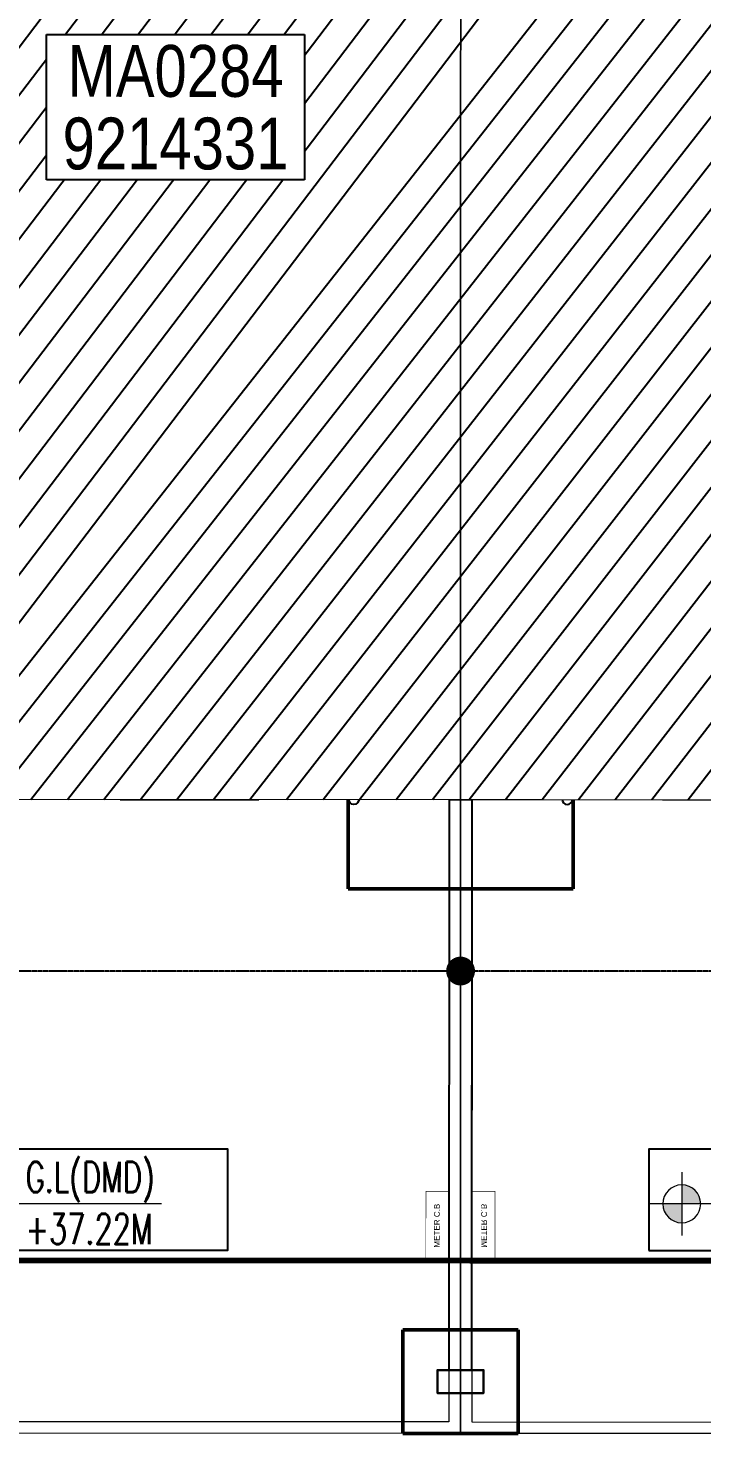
# Model space of a CAD drawing. Header units: centimetres. Extents: x -6122352 to 7132207, y -1694241 to 1947892.
# Drawn here: x 182369 to 188210, y -132486 to -120289 of the extents above; entities that cross this region are included whole.
import ezdxf
from ezdxf.enums import TextEntityAlignment as Align

# ---------------------------------------------------------------- set-up
doc = ezdxf.new("R2010")
doc.units = ezdxf.units.CM
doc.header["$MEASUREMENT"] = 0
for name, pattern in [('2. HG-ST XR COL 3A (5V 7V 9V 11V - GF (4M & 5D-E)$0$HIDDEN', [0.375, 0.25, -0.125]), ('DASHED2', [0.375, 0.25, -0.125]), ('XR-AR-END-SETTING OUT PLAN$0$23261-XR-AR-SI-GF$0$HIDDEN', [0.375, 0.25, -0.125]), ('XR-AR-MID-SETTING OUT FOR MASTER$0$23585-XR-AR-MID-GROUND FLOOR$0$23261-XR-AR-SI-GF$0$HIDDEN', [0.375, 0.25, -0.125]), ('XR-AR-MID-SETTING OUT FOR MASTER$0$23585-XR-AR-MID-GROUND FLOOR$0$945-4P-1-101-GROUND FLOOR PLAN$0$XR-MIDDLE-GROUND FLOOR PLAN$0$HIDDEN2', [0.1875, 0.125, -0.0625])]:
    doc.linetypes.add(name, pattern=pattern)
for name, color, linetype in [('00-MI-DIM', 7, 'Continuous'), ('23585-XR-AR-BOUNDARY WALLS AND SETBACKS$0$setback', 7, 'XR-AR-END-SETTING OUT PLAN$0$23261-XR-AR-SI-GF$0$HIDDEN'), ('@MI-REF LAYER', 7, 'Continuous'), ('B_TH_8', 7, 'Continuous'), ('XR-AR-MID-SETTING OUT FOR MASTER$0$23585-XR-AR-MID-GROUND FLOOR$0$A-Flor-Strs', 1, 'Continuous'), ('XR-AR-MID-SETTING OUT FOR MASTER$0$23585-XR-AR-MID-GROUND FLOOR$0$GS-HATCH-FLOOR TILE', 251, 'Continuous'), ('XREF1$0$S-LEVELS', 2, 'Continuous'), ('XREF1$0$TYPICAL NEW PROFILE', 3, 'Continuous')]:
    doc.layers.add(name, color=color, linetype=linetype)
doc.layers.add('08-Compound Wall-4', color=7, linetype='Continuous', lineweight=25, true_color=0xff4405)
for name, color, linetype, lineweight in [('23585-XR-AR-DAMAC PLOT LIMITS$0$1-Mid units', 41, 'Continuous', 5), ('23585-XR-AR-MID-ANNO-GF$0$945-4P-1-101-GROUND FLOOR PLAN$0$XR-MIDDLE-GROUND FLOOR PLAN$0$XR-MIDDLE-GROUND FLOOR PLAN$0$-DR-RW', 6, 'Continuous', 5), ('23585-XR-AR-MID-ANNO-GF$0$945-4P-1-101-GROUND FLOOR PLAN$0$XR-MIDDLE-GROUND FLOOR PLAN$0$XR-MIDDLE-GROUND FLOOR PLAN$0$S-ANNO-TXT', 3, 'Continuous', 25), ('@ Foundations', 4, 'DASHED2', 50), ('A-ANNO-TEXT', 3, 'Continuous', 25), ('XR-AR-MID-SETTING OUT FOR MASTER$0$23585-XR-AR-MID-GROUND FLOOR$0$$A-GLAZ-WNDO', 232, 'Continuous', 9), ('XR-AR-MID-SETTING OUT FOR MASTER$0$23585-XR-AR-MID-GROUND FLOOR$0$A-DOOR-FULL', 1, 'Continuous', 9), ('XR-AR-MID-SETTING OUT FOR MASTER$0$23585-XR-AR-MID-GROUND FLOOR$0$A-EQUP-KITN-PLAN', 202, 'Continuous', 9), ('XR-AR-MID-SETTING OUT FOR MASTER$0$23585-XR-AR-MID-GROUND FLOOR$0$A-FLOR-OVHD', 9, 'XR-AR-MID-SETTING OUT FOR MASTER$0$23585-XR-AR-MID-GROUND FLOOR$0$23261-XR-AR-SI-GF$0$HIDDEN', 15), ('XR-AR-MID-SETTING OUT FOR MASTER$0$23585-XR-AR-MID-GROUND FLOOR$0$A-FLOR-PATT', 8, 'Continuous', 5), ('XR-AR-MID-SETTING OUT FOR MASTER$0$23585-XR-AR-MID-GROUND FLOOR$0$A-GLAZ-SILL', 8, 'Continuous', 5), ('XR-AR-MID-SETTING OUT FOR MASTER$0$23585-XR-AR-MID-GROUND FLOOR$0$A-GLAZ-WNDO', 232, 'Continuous', 9), ('XR-AR-MID-SETTING OUT FOR MASTER$0$23585-XR-AR-MID-GROUND FLOOR$0$A-WALL', 7, 'Continuous', 30), ('XR-AR-MID-SETTING OUT FOR MASTER$0$23585-XR-AR-MID-GROUND FLOOR$0$S-COLS', 51, 'Continuous', 40), ('XREF1$0$36-TAGLVL', 23, 'Continuous', 9)]:
    doc.layers.add(name, color=color, linetype=linetype, lineweight=lineweight)
doc.styles.add('23585-XR-AR-MID-ANNO-GF$0$SDC-TEXT', font='arial.ttf')
doc.styles.add('Xref group 33-41$0$Overall SOP Plan$0$LAC-609-NG10-1-XREF-GRID-125SC$0$GRID-DIM-NO', font='arial.ttf', dxfattribs={"width": 0.8})
doc.styles.add('XREF1$0$DLT_TEXT', font='romans.shx', dxfattribs={"width": 0.7})

# ---------------------------------------------------------------- blocks, each defined once
blk = doc.blocks.new('23585-XR-AR-BOUNDARY WALLS AND SETBACKS')
at = {"layer": '23585-XR-AR-BOUNDARY WALLS AND SETBACKS$0$setback', "ltscale": 40, "const_width": 0.05}
blk.add_lwpolyline([(496622.2089072186, 2768954.585300844), (496607.8314875885, 2768967.758914647), (496603.6765869833, 2768963.224389371), (496599.6231525759, 2768958.800751822), (496595.5697982174, 2768954.377001632), (496591.5163982162, 2768949.953201632), (496587.4629982173, 2768945.529401632), (496583.4095982172, 2768941.105601632), (496579.3561982168, 2768936.681801632), (496575.3025484073, 2768932.257947273), (496571.2491525767, 2768927.834351821), (496567.0930137162, 2768923.298279969), (496581.4700765952, 2768910.12437026), (496585.6265524817, 2768914.66065092), (496589.6799508891, 2768919.084449183), (496593.73335089, 2768923.508249182), (496597.7867508893, 2768927.932049183), (496601.8401508902, 2768932.355849182), (496605.8937747513, 2768936.779475226), (496609.94715089, 2768941.203249183), (496614.0005508893, 2768945.627049183), (496618.0539508902, 2768950.050849183)], close=True, dxfattribs=at)
blk = doc.blocks.new('A$C9d9485f6')
at = {"layer": 'A-ANNO-TEXT', "rotation": 312.4881850805905}
blk.add_blockref('23585-XR-AR-BOUNDARY WALLS AND SETBACKS', (-2377088.534775567, -1504219.252137818), dxfattribs=at)
blk = doc.blocks.new('23585-XR-AR-DAMAC PLOT LIMITS')
at = {"layer": '23585-XR-AR-DAMAC PLOT LIMITS$0$1-Mid units', "color": 251, "true_color": 0x636466}
for points in [[(496597.4112999998, 2768960.827500001), (496601.4647000004, 2768965.2511), (496619.1599000003, 2768949.0375), (496615.1064999998, 2768944.613700001)], [(496593.3579000002, 2768956.4037), (496597.4112999998, 2768960.827500001), (496615.1064999998, 2768944.613700001), (496611.0531000001, 2768940.1899)]]:
    blk.add_lwpolyline(points, close=True, dxfattribs=at)
blk = doc.blocks.new('A$Cf093b529')
at = {"layer": 'A-ANNO-TEXT'}
blk.add_blockref('23585-XR-AR-DAMAC PLOT LIMITS', (-495391.9901121984, -2768603.441896566), dxfattribs=at)
blk = doc.blocks.new('A$C626fc766')
at = {"color": 1, "true_color": 0xeb0000, "const_width": 0.003, "elevation": -6.17216293373952e-09}
blk.add_lwpolyline([(57.15263062110171, 0.000134600792080164), (51.15262578800321, 0.000101007055491209), (45.15262095443904, 6.741238757967949e-05), (39.1526161218062, 3.381865099072456e-05), (33.15262363292277, 0.0002827958669513464), (27.15261879982427, 0.0002492028288543224), (21.15261396626011, 0.0002156072296202183), (15.1526091331616, 0.0001820139586925507), (9.152604299597442, 0.0001484188251197338), (0, 0.0001115526538342237), (0.000430768821388483, 24.00010619545355), (9.152617381419986, 24.00030286540277), (15.15247475588694, 24.00020134728402), (21.1526147024706, 24.0000874819234), (27.15261953696609, 24.00012107659131), (33.15262436913326, 24.00015467009507), (39.15262920316309, 24.00018826546147), (45.15263403579593, 24.00022185896523), (51.15263886982575, 24.00025545433164), (57.15249624382704, 24.00015393341891), (66.30269249947742, 24.00015444681048), (66.30267941812053, 0)], close=True, dxfattribs=at)
blk = doc.blocks.new('_Dot')
at = {"color": 0, "linetype": 'ByBlock', "lineweight": -2}
blk.add_line((-0.5, 0), (-1, 0), dxfattribs=at)
at = {"color": 0, "linetype": 'ByBlock', "const_width": 0.5}
blk.add_lwpolyline([(-0.25, 0, 1), (0.25, 0, 1)], format="xyb", close=True, dxfattribs=at)
blk = doc.blocks.new('XREF1$0$LVL  ATTR')
at = {"color": 7}
blk.add_wipeout([(-0.33727806633866564, 0.38352486299273547), (1.8973092599409713, 0.38352486299273547), (1.8973092599409713, -0.45047952129880775), (-0.33727806633866564, -0.4504795212988073)], dxfattribs=at)
at = {"layer": 'XREF1$0$36-TAGLVL', "extrusion": (-4.888139810645865e-07, 1.406522031717416e-17, 0.9999999999998805)}
h = blk.add_hatch(color=252, dxfattribs=at)
h.paths.add_polyline_path([(-0.06536514837319736, 0.1562500046566129, 0.4142135623730951), (-0.2216151483731973, 4.656612873077392e-09), (-0.06536514837319736, 4.656612873077392e-09)])
h.paths.add_polyline_path([(0.09088485162680264, 4.656612873077392e-09), (-0.06536514837319736, 4.656612873077392e-09), (-0.06536514837319736, -0.1562499953433871, 0.4142135623730951)])
at = {"layer": 'XREF1$0$36-TAGLVL', "extrusion": (-4.888139810645865e-07, 1.406522031717408e-17, 0.9999999999998805)}
for p, q in [((-0.06536515014719235, -0.2604166821887048), (-0.06536515014719235, 0.2604166511446238)), ((1.351057254982072, -1.396983861923218e-08, 5.262988010916589e-07), (-0.3253053234689158, -1.396983861923218e-08, -1.018362459642307e-07))]:
    blk.add_line(p, q, dxfattribs=at)
blk.add_circle((-0.06536514830387681, -4.494034574497252e-25, 3.195139836529895e-08), 0.15625, dxfattribs=at)
at = {"layer": 'XREF1$0$S-LEVELS', "color": 1}
blk.add_lwpolyline([(-0.3372780663386656, 0.3835248629927364), (1.897309259940972, 0.3835248629927364), (1.897309259940972, -0.4504795212988069), (-0.3372780663386656, -0.4504795212988069)], close=True, dxfattribs=at)
at = {"layer": 'XREF1$0$TYPICAL NEW PROFILE', "color": 3, "style": 'XREF1$0$DLT_TEXT', "width": 0.7}
for tag, p in [('+0.00M', (0.2413431143818681, 0.067100426539497, -0.0001437184612911057)), ('S.S.L', (0.2413431143818681, -0.3452672204089993, -0.0001437184612911057))]:
    blk.add_attdef(tag, p, '', height=0.2500000000000001, dxfattribs=at)
blk = doc.blocks.new('A$Cbcaed180')
at = {"color": 1, "true_color": 0xeb0000, "const_width": 0.003, "elevation": -6.17216293373952e-09}
blk.add_lwpolyline([(57.15263062110171, 0.7364739454351366), (51.15262578800321, 0.7364403521642089), (45.15262095443904, 0.7364067570306361), (39.1526161218062, 0.7363731632940471), (33.15262363292277, 0.7366221407428384), (27.15261879982427, 0.7365885474719107), (21.15261396626011, 0.7365549518726766), (15.1526091331616, 0.7365213586017489), (9.152604299597442, 0.7364877634681761), (0, 0.7364508975297213), (0.000430768821388483, 24.73644554009661), (9.152617381419986, 24.73664221027866), (15.15247475588694, 24.73654069192708), (21.1526147024706, 24.73642682656646), (27.15261953696609, 24.73646042123437), (33.15262436913326, 24.73649401497096), (39.15262920316309, 24.73652761010453), (45.15263403579593, 24.73656120384112), (51.15263886982575, 24.73659479897469), (57.15249624382704, 24.73649327876046), (66.30269249947742, 24.7364937919192), (66.30267941812053, 0.7363393446430564)], close=True, dxfattribs=at)
blk = doc.blocks.new('XR-AR-MID-SETTING OUT FOR MASTER$0$23585-XR-AR-MID-GROUND FLOOR$0$945-4P-1-101-GROUND FLOOR PLAN$0$XR-MIDDLE-CAR PARK HATCH')
at = {"layer": 'XR-AR-MID-SETTING OUT FOR MASTER$0$23585-XR-AR-MID-GROUND FLOOR$0$A-FLOR-PATT'}
blk.add_lwpolyline([(9250.002853021142, 100.0129149327577), (9249.99679574091, 5500.000000009181), (15050.00005108526, 5502.664669244065), (15050.00005108526, 100.450321876061)], close=True, dxfattribs=at)
blk = doc.blocks.new('*U27')
for points in [[(91, -5.684341886080801e-14), (41, -5.684341886080801e-14), (41, 1021), (91, 1021)], [(0, 0), (38, -5.684341886080801e-14), (38, -50), (50, -50), (50, -249.9999019090924), (0, -249.9999019090924)], [(1100, 2.842170943040401e-14), (1062, -2.842170943040401e-14), (1062, -49.99999999999997), (1050, -49.99999999999997), (1050, -249.9999019090924), (1100, -249.9999019090924)]]:
    blk.add_lwpolyline(points, close=True)
at = {"color": 8, "linetype": 'XR-AR-MID-SETTING OUT FOR MASTER$0$23585-XR-AR-MID-GROUND FLOOR$0$945-4P-1-101-GROUND FLOOR PLAN$0$XR-MIDDLE-GROUND FLOOR PLAN$0$HIDDEN2'}
blk.add_arc((41, -5.684341886080801e-14), 1021, 1.594950045944486e-15, 90, dxfattribs=at)
at = {"layer": 'XR-AR-MID-SETTING OUT FOR MASTER$0$23585-XR-AR-MID-GROUND FLOOR$0$A-GLAZ-SILL', "linetype": 'XR-AR-MID-SETTING OUT FOR MASTER$0$23585-XR-AR-MID-GROUND FLOOR$0$945-4P-1-101-GROUND FLOOR PLAN$0$XR-MIDDLE-GROUND FLOOR PLAN$0$HIDDEN2', "ltscale": 3}
blk.add_lwpolyline([(0, 0), (1100, 0), (1100, -249.9999019090924), (0, -249.9999019090924)], close=True, dxfattribs=at)
blk = doc.blocks.new('XR-AR-MID-SETTING OUT FOR MASTER$0$23585-XR-AR-MID-GROUND FLOOR$0$945-4P-1-101-GROUND FLOOR PLAN$0$XR-MIDDLE-GROUND FLOOR PLAN$0$A$C69996ABC')
at = {"layer": 'XR-AR-MID-SETTING OUT FOR MASTER$0$23585-XR-AR-MID-GROUND FLOOR$0$A-FLOR-OVHD', "linetype": 'XR-AR-MID-SETTING OUT FOR MASTER$0$23585-XR-AR-MID-GROUND FLOOR$0$945-4P-1-101-GROUND FLOOR PLAN$0$XR-MIDDLE-GROUND FLOOR PLAN$0$HIDDEN2', "ltscale": 5}
for p, q in [((-1.567610912189821e-07, 0.8999993633871721), (0.09999984323878941, 0.8999992964713464)), ((-1.567610912189821e-07, 0.8999993633871721), (-1.567612066821766e-07, -6.366128229018386e-07)), ((-1.567612066821766e-07, -6.366128229018386e-07), (0.09999984323878763, -7.035294533608294e-07))]:
    blk.add_line(p, q, dxfattribs=at)
blk.add_lwpolyline([(0.09999984323878763, 0.8499993633871732), (0.2499998432387915, 0.4499993633871799), (0.1000013713221097, 0.04999936338717248)], dxfattribs=at)
at = {"layer": 'XR-AR-MID-SETTING OUT FOR MASTER$0$23585-XR-AR-MID-GROUND FLOOR$0$A-GLAZ-WNDO'}
for p, q in [((0.09999984323878763, 0.8499993633871732), (0.09999984323878763, 0.8999993633871703)), ((0.09999984323878941, 0.8999993633871721), (0.09999984323878763, -6.366128264545523e-07)), ((0.2499998432387809, 0.8999993633871703), (0.2499998432387809, 0.8499993633871732)), ((0.2499998432387809, 0.8499993633871732), (0.09999984323878763, 0.8499993633871732)), ((0.2499998432387809, 0.8499993633871732), (0.2499998432387809, 0.04999936338717248)), ((0.09999984323878763, -6.366128246781955e-07), (0.09999984323878763, 0.04999936338717248)), ((0.09999984323878763, 0.04999936338717248), (0.2499998432387809, 0.04999936338717248)), ((0.249999843238875, -6.366128388890502e-07), (0.249999843238875, 0.04999936338715827))]:
    blk.add_line(p, q, dxfattribs=at)
for points in [[(0.2499986387444419, 0.8999993968456259), (0.0999998435430971, 0.8999992964713464)], [(0.09999984323878763, -7.035294533608294e-07), (0.2499998432388448, -6.366128317836228e-07)]]:
    blk.add_lwpolyline(points, dxfattribs=at)
blk.add_lwpolyline([(0.2499998432387951, 0.8499993633871732), (0.2499998432387933, 0.04999936338717248), (0.1999998432387962, 0.04999936338717248), (0.1999998432387962, 0.8499993633871732)], close=True, dxfattribs=at)
blk = doc.blocks.new('XR-AR-MID-SETTING OUT FOR MASTER$0$23585-XR-AR-MID-GROUND FLOOR$0$945-4P-1-101-GROUND FLOOR PLAN$0$XR-MIDDLE-GROUND FLOOR PLAN$0$A$C70344426')
at = {"layer": 'XR-AR-MID-SETTING OUT FOR MASTER$0$23585-XR-AR-MID-GROUND FLOOR$0$A-GLAZ-SILL'}
blk.add_line((0.2499999770719823, 2.649999396845162), (0.2499999770722034, -6.03154830969288e-07), dxfattribs=at)
at = {"layer": 'XR-AR-MID-SETTING OUT FOR MASTER$0$23585-XR-AR-MID-GROUND FLOOR$0$A-GLAZ-WNDO'}
for p, q in [((-2.292779743839901e-08, 2.649999396845162), (-2.292779743839901e-08, 2.599999396845165)), ((-2.292779743839901e-08, 2.649999396845162), (0.2499999770719823, 2.649999396845162)), ((-2.292779743839901e-08, 2.599999396845165), (0.14999997707221, 2.599999396845165)), ((0.14999997707221, 2.599999396845165), (0.14999997707221, 2.649999396845162)), ((0.14999997707221, 2.599999396845165), (0.1499999770722091, -6.031548327456449e-07)), ((-2.29277832275443e-08, 1.799999396845166), (-2.29277832275443e-08, 1.749999396845167)), ((0.14999997707221, 1.799999396845166), (-2.29277832275443e-08, 1.799999396845166)), ((-2.29277832275443e-08, 1.749999396845167), (0.14999997707221, 1.749999396845167)), ((0.14999997707221, 1.749999396845167), (0.14999997707221, 1.799999396845166)), ((-2.29277832275443e-08, 0.8999993968451641), (-2.292778233936588e-08, 0.8499993968451669)), ((0.14999997707221, 0.8999993968451641), (-2.29277832275443e-08, 0.8999993968451641)), ((0.14999997707221, 0.8499993968451669), (0.14999997707221, 0.8999993968451641)), ((-2.292778233936588e-08, 0.8499993968451669), (0.14999997707221, 0.8499993968451669)), ((-2.292778233936588e-08, 0.8499993968451669), (-2.292778233936588e-08, 0.04999939684516619)), ((0.1499999770722091, 0.04999939684516619), (-2.292778233936588e-08, 0.04999939684516619)), ((-2.29278782626352e-08, -6.031548451801427e-07), (-2.29278782626352e-08, 0.04999939684515198)), ((0.1499999770722091, -6.03154830969288e-07), (0.1499999770722091, 0.04999939684516619)), ((0.2499999770722034, -6.03154830969288e-07), (-2.292778233936588e-08, -6.03154830969288e-07))]:
    blk.add_line(p, q, dxfattribs=at)
blk.add_lwpolyline([(0.04999997707220061, 1.799999396845166), (0.04999997707219972, 2.599999396845165), (-2.292779743839901e-08, 2.599999396845165), (-2.292779566204217e-08, 0.8999993968451641), (0.0499999770722015, 0.8999993968451641), (0.04999997707220061, 1.749999396845167)], dxfattribs=at)
blk.add_lwpolyline([(-2.292779566204217e-08, 0.8499993968451669), (-2.292779655022059e-08, 0.04999939684516619), (0.04999997707220061, 0.04999939684516619), (0.0499999770722015, 0.8499993968451669)], close=True, dxfattribs=at)
blk = doc.blocks.new('*U28')
for points in [[(0, 69.99999979828543), (38, 69.99999979828549), (38, 119.9999997982854), (50, 119.9999997982854), (50, 179.9999998655237), (0, 179.9999998655237)], [(1100, 69.9999997982854), (1062, 69.99999979828546), (1062, 119.9999997982854), (1050, 119.9999997982854), (1050, 179.9999998655236), (1100, 179.9999998655236)], [(91, 69.99999979828549), (41, 69.99999979828549), (41, -951.0000002017147), (91, -951.0000002017147)]]:
    blk.add_lwpolyline(points, close=True)
at = {"color": 8, "linetype": 'XR-AR-MID-SETTING OUT FOR MASTER$0$23585-XR-AR-MID-GROUND FLOOR$0$945-4P-1-101-GROUND FLOOR PLAN$0$XR-MIDDLE-GROUND FLOOR PLAN$0$HIDDEN2'}
blk.add_arc((41, 69.99999979828549), 1021, 270, 0, dxfattribs=at)
at = {"layer": 'XR-AR-MID-SETTING OUT FOR MASTER$0$23585-XR-AR-MID-GROUND FLOOR$0$A-GLAZ-SILL', "linetype": 'XR-AR-MID-SETTING OUT FOR MASTER$0$23585-XR-AR-MID-GROUND FLOOR$0$945-4P-1-101-GROUND FLOOR PLAN$0$XR-MIDDLE-GROUND FLOOR PLAN$0$HIDDEN2', "ltscale": 3}
blk.add_lwpolyline([(0, 69.99999979828543), (1100, 69.99999979828543), (1100, 179.9999998655236), (0, 179.9999998655236)], close=True, dxfattribs=at)
blk = doc.blocks.new('*U26')
at = {"color": 0, "linetype": 'ByBlock'}
blk.add_line((0, 300.373844656252), (0, 0), dxfattribs=at)
at = {"color": 0, "linetype": 'ByBlock', "const_width": 15.00000006679886}
blk.add_lwpolyline([(194.8557167125982, 187.8738441410269), (0, 300.373844656252), (-194.8557167125982, 187.8738441410269)], dxfattribs=at)
blk.add_circle((0, 0), 45.00000020605512)
blk = doc.blocks.new('XR-AR-MID-SETTING OUT FOR MASTER$0$23585-XR-AR-MID-GROUND FLOOR$0$A$C08698786')
at = {"layer": 'XR-AR-MID-SETTING OUT FOR MASTER$0$23585-XR-AR-MID-GROUND FLOOR$0$S-COLS', "color": 252, "lineweight": 30}
for points in [[(5900.001027584076, 11147.2902572155), (5900.001027584076, 9747.290257692337), (6100.001027584076, 9747.290257453918), (6100.001027584076, 11147.29025769234)], [(5900.001601219177, 6500), (5900.001601219177, 5499.999999523163), (6100.001601219177, 5500), (6100.001601219177, 6499.999999523163)], [(5799.899006843567, 549.9997372627258), (6199.899006605148, 549.9997370243073), (6199.899006843567, 349.9997375011444), (5799.899006843567, 349.9997372627258)]]:
    blk.add_lwpolyline(points, close=True, dxfattribs=at)
blk = doc.blocks.new('XR-AR-MID-SETTING OUT FOR MASTER')
at = {"layer": '23585-XR-AR-MID-ANNO-GF$0$945-4P-1-101-GROUND FLOOR PLAN$0$XR-MIDDLE-GROUND FLOOR PLAN$0$XR-MIDDLE-GROUND FLOOR PLAN$0$-DR-RW', "ltscale": 100, "const_width": 5}
blk.add_lwpolyline([(5900.05176121055, 1500.450321767838), (5700.05176121055, 1500.450321767838), (5700.05176121055, 2100.450321767838), (5900.05176121055, 2100.450321767838)], close=True, dxfattribs=at)
at = {"layer": 'XR-AR-MID-SETTING OUT FOR MASTER$0$23585-XR-AR-MID-GROUND FLOOR$0$A-EQUP-KITN-PLAN', "color": 8}
for p, q in [((5300.027079373598, 12102.66431617737), (5300.028238087893, 14252.66031217575)), ((4404.893656820059, 11502.66881656647), (4404.895194619894, 12102.66970968246)), ((4404.895194619894, 12102.66970968246), (5300.027079373598, 12102.66431617737))]:
    blk.add_line(p, q, dxfattribs=at)
at = {"layer": 'XR-AR-MID-SETTING OUT FOR MASTER$0$23585-XR-AR-MID-GROUND FLOOR$0$A-FLOR-OVHD', "color": 8, "linetype": 'XR-AR-MID-SETTING OUT FOR MASTER$0$23585-XR-AR-MID-GROUND FLOOR$0$23261-XR-AR-SI-GF$0$HIDDEN', "ltscale": 5}
for p, q in [((5579.946963220835, 12102.66686105728), (5579.94848254323, 14852.65977716446)), ((5400.002383977175, 12002.66818761826), (5900.001078754663, 11502.66702699661)), ((5900.010024100542, 12002.66746664047), (5400.002384632826, 11502.66700839996))]:
    blk.add_line(p, q, dxfattribs=at)
blk.add_lwpolyline([(2749.981962949038, 12002.63648319244), (3249.976088136435, 12002.63648366928), (3249.976087421179, 11502.65313434601), (2749.981963723898, 11502.65313434601)], close=True, dxfattribs=at)
for points in [[(2749.981962949038, 12002.63648319244), (3249.976087421179, 11502.65313434601)], [(2749.981963723898, 11502.65313434601), (3249.976088136435, 12002.63648366928)]]:
    blk.add_lwpolyline(points, dxfattribs=at)
at = {"layer": 'XR-AR-MID-SETTING OUT FOR MASTER$0$23585-XR-AR-MID-GROUND FLOOR$0$A-Flor-Strs', "color": 8}
for p, q in [((5900.008223325014, 5802.664086818695), (4249.995741575956, 5802.666512012482)), ((5900.008222848177, 5502.664668560028), (4249.999916404486, 5502.666511535645))]:
    blk.add_line(p, q, dxfattribs=at)
at = {"layer": 'XR-AR-MID-SETTING OUT FOR MASTER$0$23585-XR-AR-MID-GROUND FLOOR$0$A-WALL', "color": 8}
for points in [[(5899.999999791384, 19472.65428161621), (6099.999999731779, 19472.65428209305), (6100.001724034548, 5500.167464256287), (5900.001724511385, 5500.167624473572), (5900.00086197257, 14852.65960931778), (5500.076263397932, 14852.66031265259), (5500.0762629807, 14952.66031169891), (5900.000431150198, 14952.65961027145)], [(3400.011432737112, 12202.66620731354), (3500.05377843976, 12202.66548633575), (3500.054259866476, 11502.6662735939), (4400.00315502286, 11502.6662735939), (4400.003322631121, 11252.66687631607), (3650.009347468615, 11252.66637420654), (3650.00999417901, 11027.59896087646), (3399.999906569719, 11027.60113668442)], [(4249.99788531661, 5499.997992992401), (3049.999798089266, 5499.998546600342), (3049.999915927649, 5749.998607635498), (4000.1953599751, 5749.998309612274), (4000.194991916418, 8849.999089241028), (3300.031373769045, 8849.999089241028), (3300.03137382865, 8950.028236865997), (3399.980282574892, 8950.188519954681), (3400.07691988349, 9927.598960876465), (3649.996516317129, 9927.59895992279), (3650.010299950838, 9100.016639709473), (4249.999546438456, 9099.986570835114)], [(2100.104106515646, 8950.142809391022), (2099.943570882082, 9050.155592918396), (2199.988806694746, 9050.153767585754), (2199.989685982466, 8950.146322250366), (2300.031373292208, 8950.151598453522), (2300.031373888254, 8850.08178806305), (2000.048611432314, 8850.14280796051), (2000.048610955477, 8950.14280796051)]]:
    blk.add_lwpolyline(points, close=True, dxfattribs=at)
blk.add_lwpolyline([(5700.000849276781, 12002.66818761826), (5900.010024160147, 12002.66818761826), (5900.010264188051, 12102.67056417465), (5300.001914769411, 12102.66581106186), (5300.002845078707, 11502.66761207581), (5300.003155499697, 11502.66747426987), (5300.003322392702, 11252.66747808456), (5900.008223563433, 11252.66787910461), (5900.008823722601, 11502.66700792313), (5400.002380043268, 11502.66700792313), (5400.002380281687, 12002.66818714142), (5700.000849276781, 12002.66818761826)], dxfattribs=at)
at = {"layer": '08-Compound Wall-4', "ltscale": 100}
blk.add_blockref('XR-AR-MID-SETTING OUT FOR MASTER$0$23585-XR-AR-MID-GROUND FLOOR$0$945-4P-1-101-GROUND FLOOR PLAN$0$XR-MIDDLE-CAR PARK HATCH', (-9150.000085264444, 0.1875896453857422), dxfattribs=at)
at = {"layer": 'XR-AR-MID-SETTING OUT FOR MASTER$0$23585-XR-AR-MID-GROUND FLOOR$0$$A-GLAZ-WNDO', "color": 8}
for name, p, xscale, yscale, zscale, rotation in [('XR-AR-MID-SETTING OUT FOR MASTER$0$23585-XR-AR-MID-GROUND FLOOR$0$945-4P-1-101-GROUND FLOOR PLAN$0$XR-MIDDLE-GROUND FLOOR PLAN$0$A$C69996ABC', (5300.002552062273, 11252.66763496399), 1000.000000000049, 1000.000000000049, 1000.000000000049, 90), ('XR-AR-MID-SETTING OUT FOR MASTER$0$23585-XR-AR-MID-GROUND FLOOR$0$945-4P-1-101-GROUND FLOOR PLAN$0$XR-MIDDLE-GROUND FLOOR PLAN$0$A$C70344426', (400.0005185902119, 5499.999113082886), -1000.000000000001, 1000.000000000001, 1000.000000000001, 270)]:
    blk.add_blockref(name, p, dxfattribs=dict(at, xscale=xscale, yscale=yscale, zscale=zscale, rotation=rotation))
at = {"layer": 'XR-AR-MID-SETTING OUT FOR MASTER$0$23585-XR-AR-MID-GROUND FLOOR$0$A-DOOR-FULL', "color": 8, "rotation": 90}
blk.add_blockref('*U27', (3399.986430436373, 9927.598960399628), dxfattribs=at)
at = {"layer": 'XR-AR-MID-SETTING OUT FOR MASTER$0$23585-XR-AR-MID-GROUND FLOOR$0$A-DOOR-FULL', "color": 8, "xscale": -0.909090909090913, "yscale": 0.909090909090913, "zscale": 0.909090909090913}
blk.add_blockref('*U28', (3300.031373530626, 8786.391873836517), dxfattribs=at)
at = {"layer": 'XR-AR-MID-SETTING OUT FOR MASTER$0$23585-XR-AR-MID-GROUND FLOOR$0$A-Flor-Strs', "color": 8}
blk.add_blockref('*U26', (5075.001124709845, 5502.291454792023), dxfattribs=at)
at = {"layer": 'XR-AR-MID-SETTING OUT FOR MASTER$0$23585-XR-AR-MID-GROUND FLOOR$0$GS-HATCH-FLOOR TILE', "color": 8}
blk.add_blockref('XR-AR-MID-SETTING OUT FOR MASTER$0$23585-XR-AR-MID-GROUND FLOOR$0$A$C08698786', (-1.490116119384766e-07, 0), dxfattribs=at)
at = {"layer": '23585-XR-AR-MID-ANNO-GF$0$945-4P-1-101-GROUND FLOOR PLAN$0$XR-MIDDLE-GROUND FLOOR PLAN$0$XR-MIDDLE-GROUND FLOOR PLAN$0$S-ANNO-TXT', "color": 3, "style": '23585-XR-AR-MID-ANNO-GF$0$SDC-TEXT'}
blk.add_text('METER C.B', height=50, rotation=90, dxfattribs=at).set_placement((5795.544322382313, 1802.866097628541), align=Align.MIDDLE)
blk = doc.blocks.new('MID UNIT')
at = {"xscale": 0.001, "yscale": 0.001, "zscale": 0.001}
blk.add_blockref('XR-AR-MID-SETTING OUT FOR MASTER', (0, 0), dxfattribs=at)
blk = doc.blocks.new('TH_8')
blk.add_blockref('MID UNIT', (495802.3053798382, 2769197.479078153))
at = {"xscale": -1}
blk.add_blockref('MID UNIT', (495814.3053798428, 2769197.479078153), dxfattribs=at)
blk = doc.blocks.new('A$Ca7ad59d2')
at = {"layer": 'B_TH_8', "xscale": 1.000018136216304, "yscale": 1.000018136216304, "zscale": 1.000018136216304}
blk.add_blockref('TH_8', (-495803.6470986201, -2769248.051850634), dxfattribs=at)
blk = doc.blocks.new('A$C4abd1289')
at = {"layer": '08-Compound Wall-4', "ltscale": 100}
for points in [[(0, 0), (200.0021820068359, 4.76837158203125e-07), (199.8981691896915, -4950.000262379646), (-0.1040131151676178, -4950.000261902809)], [(5999.999999701977, 4.76837158203125e-07), (6200.002182662487, -4.76837158203125e-07), (6199.898169249296, -4950.000262379646), (5999.895986706018, -4950.000261902809)]]:
    blk.add_lwpolyline(points, close=True, dxfattribs=at)
blk = doc.blocks.new('A$Cac0110ba')
at = {"rotation": 227.5015136760979}
blk.add_blockref('A$Ca7ad59d2', (28.54929658252513, 57.49132066033781), dxfattribs=at)
at = {"layer": '@ Foundations', "linetype": 'DASHED2', "ltscale": 25, "elevation": -5.795124248494133e-09}
blk.add_lwpolyline([(19.39459868770791, 46.68668636493385), (20.0707168704248, 47.42457902152091), (19.40740696777357, 48.03287181025371), (18.73128878505668, 47.29497915366665)], close=True, dxfattribs=at)
at = {"layer": '@ Foundations', "linetype": 'DASHED2', "ltscale": 25}
for points in [[(21.89489570347359, 43.75242101820186), (23.77499842451653, 42.02971565769985), (25.09236134722596, 43.46744126826525), (23.21225862618303, 45.19014662830159)], [(25.03868070308818, 40.60056383302435), (27.21370149817085, 38.60763018066064), (28.801292712742, 40.34027386503294), (26.62627191742649, 42.333207516931)]]:
    blk.add_lwpolyline(points, close=True, dxfattribs=at)
at = {"color": 10, "xscale": 0.001000007223668515, "yscale": 0.001000007223668515, "zscale": 0.001000007223668515, "rotation": 227.5015136760979}
blk.add_blockref('A$C4abd1289', (23.19220415822929, 44.02145170560107), dxfattribs=at)

msp = doc.modelspace()

# ---------------------------------------------------------------- block references
at = {"color": 94, "linetype": '2. HG-ST XR COL 3A (5V 7V 9V 11V - GF (4M & 5D-E)$0$HIDDEN', "xscale": -1000, "yscale": 1000, "zscale": 1000, "rotation": 227.4902504429082}
msp.add_blockref('A$Cac0110ba', (138096.0226727291, -114332.0896886629), dxfattribs=at)

# ---------------------------------------------------------------- next in the draw order: linework, layer by layer
at = {"layer": '@MI-REF LAYER', "linetype": 'DASHED2', "extrusion": (1.192388003721869e-12, 6.924064903409956e-09, 1), "elevation": -0.0008724781295850443}
msp.add_lwpolyline([(192118.4390121215, -128469.3654696448), (163637.6779031603, -128471.792480824), (163131.7645306044, -127735.1338890006)], dxfattribs=at)

# ---------------------------------------------------------------- next in the draw order: block references
at = {"layer": '@MI-REF LAYER', "xscale": 1000, "yscale": 1000, "zscale": 1000}
msp.add_blockref('A$C9d9485f6', (-23958.95045533385, 48155.57226163784), dxfattribs=at)
at = {"layer": '@MI-REF LAYER', "color": 10, "xscale": 1000, "yscale": 1000, "zscale": 1000, "rotation": 359.9898398956657}
msp.add_blockref('A$C626fc766', (134965.0095227127, -132472.2489700342, 6.172162933739522e-06), dxfattribs=at)
at = {"layer": '@MI-REF LAYER', "extrusion": (1.192388003723139e-12, 6.924064903409955e-09, 1), "xscale": 250.0000000000001, "yscale": 250.0000000000001, "zscale": 250.0000000000001, "rotation": 0.03500816960151289}
msp.add_blockref('_Dot', (186118.4586490446, -128469.8767628429, -10.41784258470053), dxfattribs=at)

# ---------------------------------------------------------------- next in the draw order: block references
at = {"layer": '@MI-REF LAYER', "color": 7}
ref = msp.add_blockref('XREF1$0$LVL  ATTR', (182104.6127464783, -130488.9177435601, -0.0004087692396906311), dxfattribs=dict(at, xscale=-1051.480567989675, yscale=1051.480567989676, zscale=1051.480567989675, rotation=179.9900706703991))
ref.add_attrib('S.S.L', 'G.L(DMD)', (182347.6764391897, -130388.7882339868, -0.151525938549291), dxfattribs={"layer": 'XREF1$0$TYPICAL NEW PROFILE', "color": 3, "height": 262.8701419974187, "rotation": 359.9900739614624, "style": 'XREF1$0$DLT_TEXT', "width": 0.7})
ref.add_attrib('+0.00M', '+37.22M ', (182345.3730660639, -130838.1228329342, -0.151525938549291), dxfattribs={"layer": 'XREF1$0$TYPICAL NEW PROFILE', "color": 3, "height": 262.8701419974187, "rotation": 359.9900739614624, "style": 'XREF1$0$DLT_TEXT', "width": 0.7})
ref = msp.add_blockref('XREF1$0$LVL  ATTR', (188104.6126573414, -130489.9524523127, -0.0004087692396906311), dxfattribs=dict(at, xscale=-1051.480567989675, yscale=1051.480567989676, zscale=1051.480567989675, rotation=179.9900706703991))
ref.add_attrib('S.S.L', 'G.L(DMD)', (188347.6763500528, -130389.8229427393, -0.151525938549291), dxfattribs={"layer": 'XREF1$0$TYPICAL NEW PROFILE', "color": 3, "height": 262.8701419974187, "rotation": 359.9900739614624, "style": 'XREF1$0$DLT_TEXT', "width": 0.7})
ref.add_attrib('+0.00M', '+37.20M ', (188345.3729769269, -130839.1575416867, -0.151525938549291), dxfattribs={"layer": 'XREF1$0$TYPICAL NEW PROFILE', "color": 3, "height": 262.8701419974187, "rotation": 359.9900739614624, "style": 'XREF1$0$DLT_TEXT', "width": 0.7})

# ---------------------------------------------------------------- next in the draw order: wipeouts: each hides what was drawn before it
at = {"color": 10}
msp.add_wipeout([(137968.6050089273, -112699.88154806386), (137966.18820953698, -126973.40495409524), (198269.79932360497, -126982.9675742559), (198272.37498426886, -112711.46911353212), (192022.26143355865, -112708.32827066386), (192022.09189432164, -113008.95155569575), (144220.97485975258, -113000.47365887718), (144221.1628212024, -112699.85037546082), (137967.30578698963, -112699.8637357601)], dxfattribs=at).dxf.layer = '@MI-REF LAYER'

# ---------------------------------------------------------------- next in the draw order: hatches: boundary and pattern name
at = {"layer": '@MI-REF LAYER'}
h = msp.add_hatch(dxfattribs=at)
h.set_pattern_fill('ANSI31', color=256, scale=1999.999998458916, angle=6.722712845868625)
h.set_pattern_definition([(51.72271284586864, (-2377109764.910875, -1504175407.484143), (-196.2554993275065, 154.8669715833345), [])])
h.paths.add_polyline_path([(198270.4731260898, -126982.9677121157), (198272.3749842689, -112711.4691135321), (192022.2614333206, -112708.3282709568), (192022.091894052, -113008.9515559804), (144220.9748597195, -113000.4736589163), (144221.1628206024, -112699.8503761254), (137967.3005278277, -112699.9590492565), (137964.8895022705, -126973.500041178)])

# ---------------------------------------------------------------- next in the draw order: linework, layer by layer
at = {"layer": '@MI-REF LAYER', "const_width": 5.000000000000002}
msp.add_lwpolyline([(198270.4731260898, -126982.9677121157), (198272.3749842689, -112711.4691135321), (192022.2614333206, -112708.3282709568), (192022.091894052, -113008.9515559804), (144220.9748597195, -113000.4736589163), (144221.1628206024, -112699.8503761254), (137967.3005278277, -112699.9590492565), (137964.8895022705, -126973.500041178), (198270.4731260898, -126982.9677121157)], close=True, dxfattribs=at)

# ---------------------------------------------------------------- next in the draw order: texts
at = {"layer": '00-MI-DIM', "color": 7, "insert": (182618.7524016705, -120435.0874352775, -157.461039985285), "char_height": 450.0000000000002, "width": 2056.8768805703, "attachment_point": 1, "rotation": 359.9880316134989, "line_spacing_factor": 0.8394388776454546, "style": 'Xref group 33-41$0$Overall SOP Plan$0$LAC-609-NG10-1-XREF-GRID-125SC$0$GRID-DIM-NO', "bg_fill": 19, "box_fill_scale": 1.2, "bg_fill_color": 256, "bg_fill_transparency": 0}
msp.add_mtext('\\pxqc;MA0284 9214331', dxfattribs=at)

# ---------------------------------------------------------------- next in the draw order: block references
at = {"layer": '@MI-REF LAYER', "xscale": 1000, "yscale": 1000, "zscale": 1000, "rotation": 312.4882903633292}
msp.add_blockref('A$Cf093b529', (-891608.7329339073, 539022.7201118186), dxfattribs=at)
at = {"layer": '@MI-REF LAYER', "color": 10, "xscale": 1000, "yscale": 1000, "zscale": 1000, "rotation": 359.9898398935451}
msp.add_blockref('A$Cbcaed180', (134964.9895669966, -133208.5883198979, 6.172162933739522e-06), dxfattribs=at)

doc.saveas('drawing.dxf')
